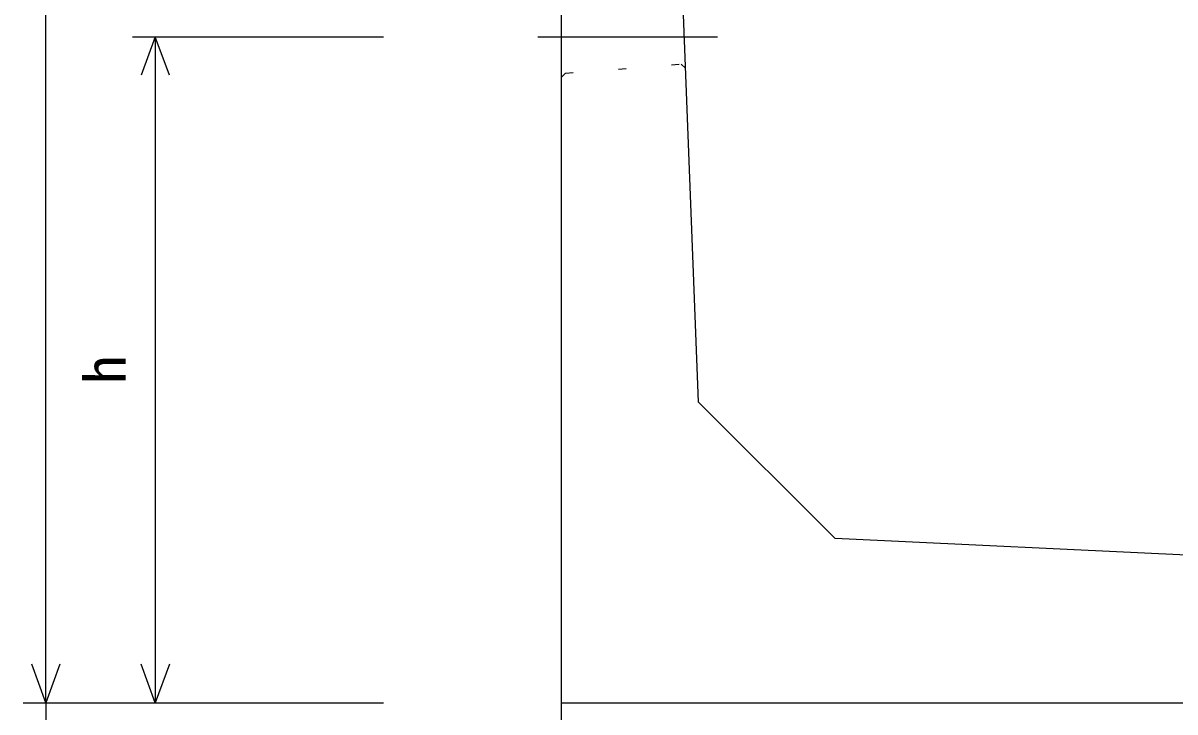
# Model space of a CAD drawing. Units: millimetres, scale not verified. Extents: x -67200 to 67200, y -23760 to 23760.
# Drawn here: x -62823 to -59792, y 13559 to 15371 of the extents above; entities that cross this region are included whole.
import ezdxf
from ezdxf.enums import TextEntityAlignment as Align

# ---------------------------------------------------------------- set-up
doc = ezdxf.new("R2010")
doc.units = ezdxf.units.MM
doc.header["$LTSCALE"] = 80
doc.linetypes.add('CHAIN1', pattern=[8, 5, -1, 1, -1])
doc.linetypes.add('DOTTED', pattern=[1.75, 0.25, -1.5])
for name, color, linetype, lineweight in [('0-0_CENTER', 7, 'CHAIN1', 25), ('0-1_DIM', 7, 'Continuous', 25), ('0-6_OUTLINE', 1, 'Continuous', 25), ('0-7_OUTLINE2', 4, 'DOTTED', 25)]:
    doc.layers.add(name, color=color, linetype=linetype, lineweight=lineweight)
doc.styles.add('ＭＳ ゴシック', font='')
doc.styles.get('ＭＳ ゴシック').set_extended_font_data('MS Gothic')

msp = doc.modelspace()

# ---------------------------------------------------------------- linework, layer by layer
at = {"layer": '0-0_CENTER', "linetype": 'Continuous'}
msp.add_line((-61468.35, 15335.36), (-60995.77, 15335.36), dxfattribs=at)
at = {"layer": '0-1_DIM'}
for p, q in [((-62762.54, 13583.36), (-62762.54, 18383.36)), ((-62534.54, 15335.36), (-61874.54, 15335.36)), ((-62474.54, 15335.36), (-62474.54, 13583.36)), ((-62822.54, 13583.36), (-61874.54, 13583.36)), ((-62762.54, 13583.36), (-62762.54, 13535.36))]:
    msp.add_line(p, q, dxfattribs=at)
for points in [[(-62437.6, 15233.87), (-62474.54, 15335.36), (-62511.48, 15233.87)], [(-62725.6, 13684.84), (-62762.54, 13583.36), (-62799.48, 13684.84)], [(-62437.6, 13684.84), (-62474.54, 13583.36), (-62511.48, 13684.84)]]:
    msp.add_lwpolyline(points, dxfattribs=at)
at = {"layer": '0-6_OUTLINE'}
for p, q in [((-61406.54, 18383.36), (-61406.54, 13535.36)), ((-61166.54, 17495.36), (-61046.54, 14375.36)), ((-61046.54, 14375.36), (-60686.54, 14015.36)), ((-58166.54, 13896.5), (-60686.54, 14015.36)), ((-61406.54, 13583.36), (-57806.54, 13583.36))]:
    msp.add_line(p, q, dxfattribs=at)
at = {"layer": '0-7_OUTLINE2'}
for p, q in [((-61395.74, 15239.36), (-61091.5, 15263.36)), ((-61091.5, 15263.36), (-61080.28, 15252.56)), ((-61406.54, 15228.56), (-61395.74, 15239.36))]:
    msp.add_line(p, q, dxfattribs=at)

# ---------------------------------------------------------------- texts
at = {"layer": '0-1_DIM', "style": 'ＭＳ ゴシック'}
msp.add_text('h', height=110, rotation=90, dxfattribs=at).set_placement((-62519.54, 14421.86), align=Align.BOTTOM_LEFT)

doc.saveas('drawing.dxf')
